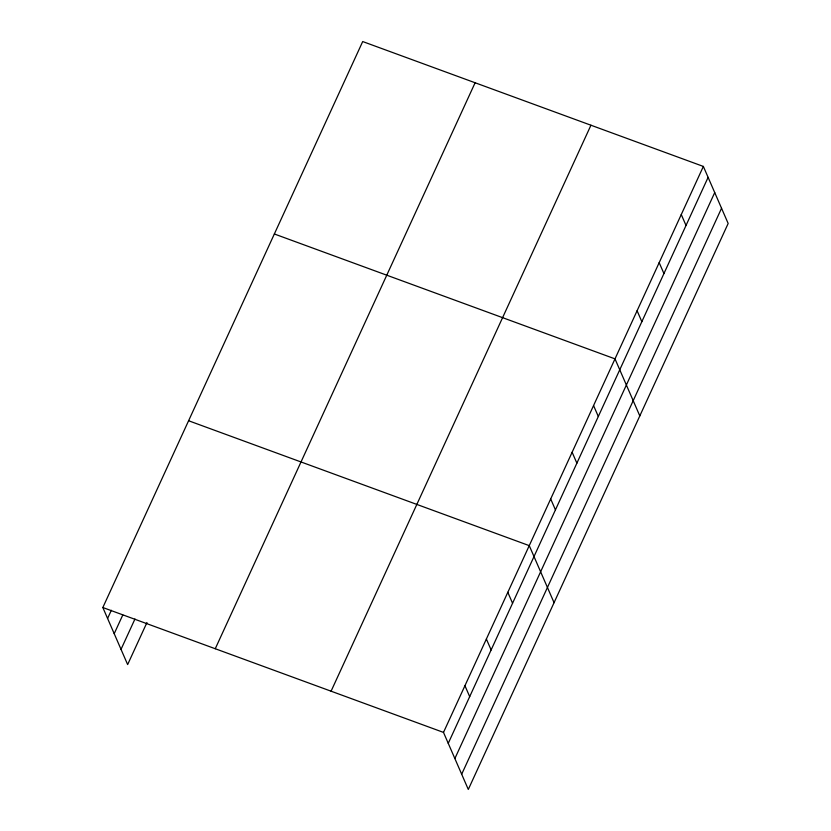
<?xml version="1.0" encoding="UTF-8"?>
<svg xmlns="http://www.w3.org/2000/svg" width="831" height="831" viewBox="0 0 831 831"><rect width="100%" height="100%" fill="white"/><g stroke="black" fill="none" stroke-linecap="round" stroke-linejoin="round"><path stroke-width="1.25" d="M102.836 607.523L362.7 41.55L703.358 166.429L728.164 223.477L468.3 789.45L443.494 732.402L102.836 607.523L127.642 664.571L146.942 622.544M107.594 618.451L111.344 610.276M114.211 633.669L122.78 614.992M121.025 649.354L134.965 619.002M215.26 648.731L475.114 82.757M331.081 691.195L590.945 125.221M443.494 732.402L703.358 166.429M448.252 743.33L708.105 177.367M454.869 758.547L714.722 192.584M461.683 774.232L721.547 208.259M274.344 233.978L615.002 358.867L639.808 415.905M188.595 420.746L529.254 545.635L554.059 602.683M681.275 214.543L686.022 225.471M659.18 262.648L663.938 273.576M637.097 310.752L641.844 321.69M593.563 405.559L598.32 416.487M572.123 452.251L576.88 463.179M550.693 498.943L555.44 509.87M507.814 592.326L512.561 603.254M486.374 639.018L491.131 649.946M464.934 685.71L469.692 696.638"/></g></svg>
